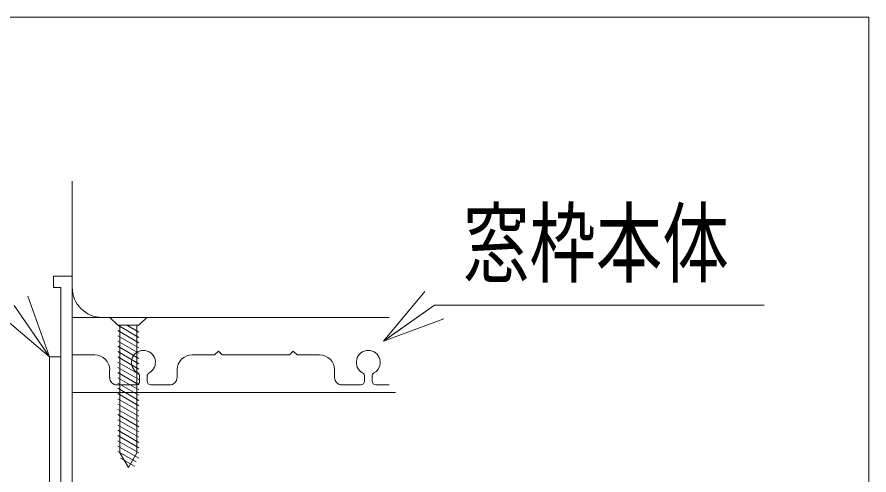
# Model space of a CAD drawing. Units: millimetres on the paper. Extents: x -305 to 305, y -152 to 152.
# Drawn here: x 63.04 to 100.92, y 36.9 to 57.24 of the extents above; entities that cross this region are included whole.
import ezdxf
from ezdxf.enums import TextEntityAlignment as Align

# ---------------------------------------------------------------- set-up
doc = ezdxf.new("R2010")
doc.units = ezdxf.units.MM
doc.linetypes.add('LONG_DASHED2', pattern=[13, 12, -1])
for name, color, linetype, lineweight in [('0-1_0', 7, 'Continuous', 9), ('0-6_RV', 7, 'Continuous', 9), ('0-7_TV', 7, 'Continuous', 9)]:
    doc.layers.add(name, color=color, linetype=linetype, lineweight=lineweight)
doc.styles.add('ＭＳ ゴシック', font='')
doc.styles.get('ＭＳ ゴシック').set_extended_font_data('MS Gothic')

# ---------------------------------------------------------------- blocks, each defined once
blk = doc.blocks.new('_OPEN30')
at = {"layer": '0-1_0'}
blk.add_line((0, 0), (-1, 0), dxfattribs=at)
blk.add_lwpolyline([(-1, 0.2679), (0, 0), (-1, -0.2679)], dxfattribs=at)

msp = doc.modelspace()

# ---------------------------------------------------------------- linework, layer by layer
at = {"layer": '0-6_RV'}
msp.add_lwpolyline([(25.83, 57.242), (25.83, 10.292), (100.922, 10.292), (100.922, 57.242)], close=True, dxfattribs=at)
at = {"layer": '0-7_TV'}
for p, q in [((65.494, 49.957), (65.494, 32.394)), ((64.658, 45.729), (65.494, 45.729)), ((64.99, 45.227), (64.99, 32.394)), ((65.494, 43.897), (65.494, 42.23)), ((65.494, 43.897), (79.585, 43.897)), ((64.491, 42.146), (64.99, 42.146)), ((64.491, 42.146), (64.491, 32.897)), ((65.494, 42.23), (66.494, 42.23)), ((70.827, 42.23), (71.827, 42.23)), ((71.827, 42.23), (71.994, 42.397)), ((71.994, 42.397), (72.16, 42.23)), ((72.16, 42.23), (75.16, 42.23)), ((75.16, 42.23), (75.327, 42.397)), ((67.16, 41.564), (67.16, 41.23)), ((70.16, 41.564), (70.16, 41.23)), ((77.16, 41.564), (77.16, 41.23)), ((68.494, 41.281), (68.494, 41.064)), ((68.827, 41.281), (68.827, 41.064)), ((78.494, 41.281), (78.494, 41.064)), ((78.827, 41.281), (78.827, 41.064)), ((79.875, 40.564), (65.494, 40.564)), ((67.494, 40.897), (68.327, 40.897)), ((68.994, 40.897), (69.827, 40.897)), ((77.494, 40.897), (78.327, 40.897)), ((78.994, 40.897), (79.585, 40.897))]:
    msp.add_line(p, q, dxfattribs=at)
at = {"layer": '0-7_TV', "linetype": 'LONG_DASHED2'}
for p, q in [((67.524, 43.546), (68.461, 43.006)), ((67.524, 43.312), (68.461, 42.774)), ((67.62, 43.546), (67.62, 37.88)), ((67.93, 43.546), (68.461, 43.238)), ((68.364, 43.546), (68.364, 37.88)), ((67.524, 43.079), (68.461, 42.539)), ((67.524, 42.846), (68.461, 42.31)), ((67.524, 42.615), (68.461, 42.071)), ((67.524, 42.378), (68.461, 41.838)), ((67.524, 42.144), (68.461, 41.605)), ((67.524, 41.913), (68.461, 41.372)), ((67.524, 41.679), (68.461, 41.142)), ((67.524, 41.446), (68.461, 40.906)), ((67.524, 41.214), (68.461, 40.674)), ((67.524, 40.98), (68.461, 40.441)), ((67.524, 40.748), (68.461, 40.205)), ((67.524, 40.511), (68.461, 39.973)), ((67.524, 40.278), (68.461, 39.739)), ((67.524, 40.047), (68.461, 39.506)), ((67.524, 39.812), (68.461, 39.273)), ((67.524, 39.58), (68.461, 39.041)), ((67.524, 39.347), (68.461, 38.807)), ((67.524, 39.114), (68.461, 38.575)), ((67.524, 38.881), (68.461, 38.341)), ((67.524, 38.644), (68.461, 38.106)), ((67.524, 38.411), (68.461, 37.873)), ((67.524, 38.18), (68.461, 37.639)), ((67.524, 37.946), (68.332, 37.481)), ((67.62, 37.88), (67.992, 37.23)), ((68.364, 37.88), (67.992, 37.23)), ((67.649, 37.639), (68.264, 37.287))]:
    msp.add_line(p, q, dxfattribs=at)
at = {"layer": '0-7_TV'}
for points in [[(64.658, 45.729), (64.658, 45.227), (64.99, 45.227)], [(96.263, 44.441), (81.598, 44.441), (79.564, 43.011)], [(75.327, 42.397), (75.494, 42.23), (76.494, 42.23)]]:
    msp.add_lwpolyline(points, dxfattribs=at)
at = {"layer": '0-7_TV', "linetype": 'LONG_DASHED2'}
msp.add_lwpolyline([(67.175, 43.897), (68.811, 43.897), (68.461, 43.546), (67.524, 43.546)], close=True, dxfattribs=at)
at = {"layer": '0-7_TV'}
for centre, radius, start, end in [((66.827, 45.23), 1.333, 180, 270), ((68.66, 41.897), 0.533, 298.4369, 241.5631), ((78.66, 41.897), 0.533, 298.4369, 241.5631), ((66.494, 41.564), 0.667, 0, 90), ((70.827, 41.564), 0.667, 90, 180), ((76.494, 41.564), 0.667, 0, 90), ((68.327, 41.281), 0.167, 0, 61.5631), ((68.994, 41.281), 0.167, 118.4369, 180), ((78.327, 41.281), 0.167, 0, 61.5631), ((78.994, 41.281), 0.167, 118.4369, 180), ((67.494, 41.23), 0.333, 180, 270), ((68.327, 41.064), 0.167, 270, 0), ((68.994, 41.064), 0.167, 180, 270), ((69.827, 41.23), 0.333, 270, 0), ((77.494, 41.23), 0.333, 180, 270), ((78.327, 41.064), 0.167, 270, 0), ((78.994, 41.064), 0.167, 180, 270)]:
    msp.add_arc(centre, radius, start, end, dxfattribs=at)

# ---------------------------------------------------------------- block references
at = {"layer": '0-7_TV', "xscale": 2.77, "yscale": 2.77}
for p, rotation in [((64.491, 42.146), 304.81053), ((79.332, 42.848), 215.11201)]:
    msp.add_blockref('_OPEN30', p, dxfattribs=dict(at, rotation=rotation))

# ---------------------------------------------------------------- texts
at = {"layer": '0-7_TV', "style": 'ＭＳ ゴシック', "width": 0.75}
msp.add_text('窓枠本体', height=2.889, dxfattribs=at).set_placement((82.868, 44.885), align=Align.BOTTOM_LEFT)

doc.saveas('drawing.dxf')
